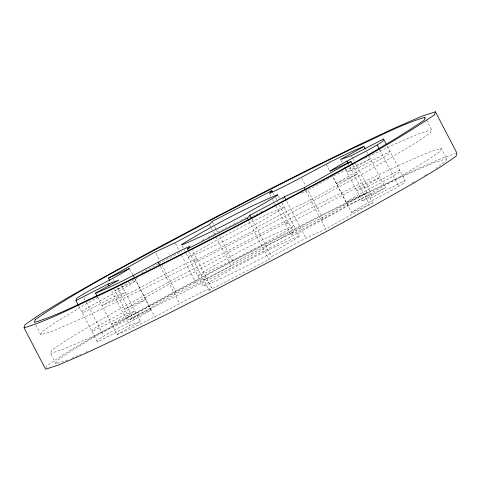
<?xml version="1.0" encoding="UTF-8"?>
<svg xmlns="http://www.w3.org/2000/svg" width="481" height="481" viewBox="0 0 481 481"><rect width="100%" height="100%" fill="white"/><g stroke="black" fill="none" stroke-linecap="round" stroke-linejoin="round"><path stroke-width="0.36" stroke-dasharray="2.4 1.8" d="M426.4 119.853L431.505 129.654L430.645 132.6L416.54 142.334L390.145 158.201L353.252 179.106L308.387 203.631L258.598 230.11L157.942 281.68L113.931 303.258L78.253 319.997L53.337 330.76L40.885 334.8L41.739 331.854L55.844 322.12L82.245 306.253L99.717 296.35M45.948 367.965L46.483 366.101L61.34 355.85L89.141 339.141L127.988 317.123L175.24 291.294L227.669 263.414L281.71 235.377L333.67 209.103L380.02 186.375L417.592 168.747L443.837 157.419L455.567 153.607M67.719 359.938L55.958 363.756L50.571 353.415L51.431 350.469L65.536 340.734L91.937 324.867L128.824 303.962L173.689 279.437L223.479 252.958L274.789 226.341L324.134 201.389L368.145 179.81L403.824 163.071L428.739 152.309L441.191 148.268L446.578 158.61L445.719 161.556L435.732 168.452M55.958 363.756L56.812 360.81L70.917 351.076L97.318 335.215L134.205 314.303L179.076 289.778L228.86 263.299L329.515 211.73L373.527 190.151L409.205 173.413L434.121 162.65L446.578 158.61M121.627 285.293L140.446 321.434L129.629 325.372L97.451 341.967L98.124 339.646C115.049 328.595 134.109 321.152 150.926 309.824L134.83 278.908M299.218 236.003L299.008 236.724C268.374 255.429 236.381 272.396 203.319 286.363L203.529 285.642C234.163 266.937 266.155 249.976 299.218 236.003L282.1 203.126M387.289 146.218L405.086 180.399L404.413 182.72C387.488 193.771 368.428 201.214 351.611 212.542L332.798 176.401M441.191 148.268L440.337 151.214L426.232 160.949L399.831 176.816L362.945 197.721L318.079 222.246L268.29 248.725L216.979 275.342L167.635 300.294L123.623 321.873L87.945 338.618L63.029 349.374L50.571 353.415M189.237 252.206L209.073 290.308L211.562 287.524L192.069 250.072M114.268 289.219L130.02 319.486L176.743 293.362L196.597 284.187L231 265.783L233.622 262.848L293.464 232.058L278.733 203.77M209.073 290.308L268.915 259.518L271.537 256.583L305.94 238.185L325.793 229.004L372.51 202.88L353.018 165.434M275.902 205.886L290.975 234.848L293.464 232.058M412.301 182.9L414.875 181.355M424.531 175.547L427.11 174.002M137.542 277.723L114.947 290.53L135.852 280.868C119.029 292.195 99.976 299.639 83.051 310.69L82.377 313.011L114.556 296.416L125.373 292.478L101.996 305.591C134.782 292.502 164.478 273.28 196.488 258.568L193.999 261.351L253.842 230.561L256.463 227.627L290.861 209.223L310.72 200.048L357.437 173.924L336.538 183.586C353.355 172.258 372.414 164.815 389.339 153.764L390.013 151.443L357.834 168.037L347.017 171.976L370.394 158.862L333.147 175.968M308.519 189.724L332.479 176.28L347.553 205.243L385.467 187.818L369.029 156.253M97.577 297.096L117.069 334.548L140.446 321.434M290.975 234.848L322.949 219.047L347.553 205.243M117.069 334.548C149.856 321.458 179.551 302.236 211.562 287.524M345.659 169.366L362.091 200.932L385.467 187.818M141.564 273.082L158.231 263.973M158.874 263.624L181.686 251.413M201.996 240.614L205.267 238.871M207.888 237.482L213.131 234.692M213.786 234.343L232.443 224.663M233.111 224.32L237.776 221.897M240.44 220.514L246.44 217.406M249.02 218.085L251.671 216.709M252.333 216.366L257.636 213.618M362.091 200.932L372.907 196.994L405.086 180.399M281.77 199.296L283.772 198.28M260.299 212.253L262.307 211.237M301.383 193.206L307.876 190.091L322.949 219.047M364.514 158.351L394.131 144.45L419.047 133.694L431.505 129.654M351.611 212.542L372.51 202.88M130.02 319.486L150.926 309.824M71.693 358.297L74.97 356.884M75.625 356.601L80.868 354.335M85.462 352.357L87.428 351.503M425.042 117.244L426.064 119.204M379.701 149.759L398.857 186.556M366.648 151.677L367.67 153.637M351.713 156.277L352.729 158.237M353.072 158.892L354.094 160.852M355.453 163.462L372.907 196.994M348.454 164.213L349.477 166.173M349.813 166.829L368.29 202.315M340.897 160.221L342.256 162.831M344.294 166.751L345.316 168.711M326.358 164.526L329.419 170.406M301.755 178.331L305.495 185.516M305.958 190.903L325.793 229.004M286.784 201.389L305.94 238.185M278.361 195.941L279.72 198.551M273.286 193.308L273.966 194.613M275.667 197.877L278.048 202.453M269.781 194.132L270.797 196.092M272.499 199.356L274.2 202.621M274.537 203.277L275.216 204.581M252.038 219.138L271.537 256.583M249.08 221.416L268.915 259.518M212.428 222.138L214.466 226.058M214.809 226.707L216.167 229.323M216.504 229.972L217.526 231.932M219.931 236.556L233.622 262.848M209.806 225.066L211.165 227.681M211.502 228.337L212.187 229.641M213.546 232.251L214.562 234.211M215.927 236.826L231 265.783M182.125 245.653L184.163 249.573M184.506 250.222L185.864 252.838M186.207 253.487L203.319 286.363M175.403 243.47L179.822 251.96M181.523 255.231L196.597 284.187M155.886 253.301L159.289 259.83M161.67 264.406L176.743 293.362M160.432 266.528L179.587 303.325M135.143 279.028L154.978 317.129M129.732 269.113L132.792 274.988M113.053 279.335L113.732 280.645M117.472 287.83L134.247 320.051M111.832 291.191L129.629 325.372M83.844 297.709L85.883 301.629M86.225 302.284L103.68 335.81M78.637 305.826L97.451 341.967M35.78 325.006L40.885 334.8M92.737 329.305L92.063 331.625L124.242 315.031L135.059 311.093L111.688 324.206C144.468 311.117 174.164 291.895 206.175 277.182L203.685 279.966L263.534 249.176L266.149 246.242L300.553 227.838L320.406 218.663L367.129 192.538L346.23 202.2C363.047 190.873 382.1 183.429 399.026 172.378L399.699 170.058L367.52 186.652L356.71 190.59L380.08 177.477C347.294 190.566 317.604 209.788 285.588 224.501L288.077 221.717L228.234 252.507L225.613 255.441L191.216 273.845L171.356 283.02L124.639 309.145L145.539 299.483C128.722 310.81 109.662 318.254 92.737 329.305M188.456 256.686L188.245 257.407C221.308 243.434 253.295 226.473 283.934 207.768L284.145 207.046C251.082 221.013 219.089 237.981 188.456 256.686M198.148 275.3L197.938 276.022C230.994 262.055 262.987 245.088 293.62 226.383L293.831 225.661C260.768 239.634 228.782 256.595 198.148 275.3"/><path stroke-width="0.72" d="M24.05 327.838L24.952 324.735L39.809 314.484L67.605 297.775L106.457 275.757L153.704 249.928L206.133 222.048L260.173 194.011L312.139 167.737L358.489 145.009L396.061 127.381L422.3 116.053L435.413 111.796L456.95 153.162L456.048 156.265L441.191 166.516L413.395 183.225L374.543 205.243L327.296 231.072L274.867 258.952L220.827 286.989L168.861 313.263L122.511 335.991L84.939 353.619L58.7 364.947L45.587 369.204L24.05 327.838C50.824 319.649 75.517 306.03 100.98 294.625C152.206 269.829 202.904 243.957 253.331 217.586C314.237 184.373 376.9 153.716 434.517 114.899L435.413 111.796M78.295 305.17L75.914 300.601L76.587 298.28C93.512 287.229 112.572 279.786 129.389 268.458L108.49 278.12L109.848 280.73M365.289 149.068L363.931 146.452L340.554 159.566L351.37 155.628L383.549 139.033L382.876 141.354C365.951 152.405 346.891 159.848 330.074 171.176L350.98 161.514L352.339 164.129M188.558 250.896L187.536 248.942L190.025 246.152C158.015 260.87 128.319 280.092 95.533 293.182L96.897 295.791M187.536 248.942L247.378 218.152L250 215.217L284.403 196.813L304.257 187.638L350.98 161.514M272.607 191.997L271.927 190.692L269.438 193.476C301.449 178.764 331.144 159.542 363.931 146.452M108.49 278.12L155.207 251.996L175.06 242.815L209.463 224.417L212.085 221.482L271.927 190.692M95.533 293.182L118.909 280.068L108.093 284.006L75.914 300.601M383.549 139.033L386.273 144.258M377.32 145.19L379.365 149.104M346.753 160.949L348.112 163.564M304.257 187.638L305.279 189.598M284.403 196.813L286.105 200.078M250 215.217L251.359 217.833M247.378 218.152L248.4 220.106M158.051 261.953L159.752 265.217M133.447 275.757L134.464 277.717M108.093 284.006L109.115 285.967M35.281 319.444L34.422 322.39C59.842 314.616 83.291 301.677 107.473 290.849C156.115 267.304 204.257 242.743 252.14 217.701C309.974 186.159 369.48 157.053 424.188 120.19L425.042 117.244C399.621 125.018 376.172 137.951 351.996 148.785C303.349 172.33 255.213 196.891 207.323 221.933C149.489 253.475 89.989 282.581 35.281 319.444M181.992 244.276L181.782 244.997C214.845 231.024 246.837 214.063 277.471 195.358L277.681 194.637C244.619 208.604 212.626 225.571 181.992 244.276"/></g></svg>
